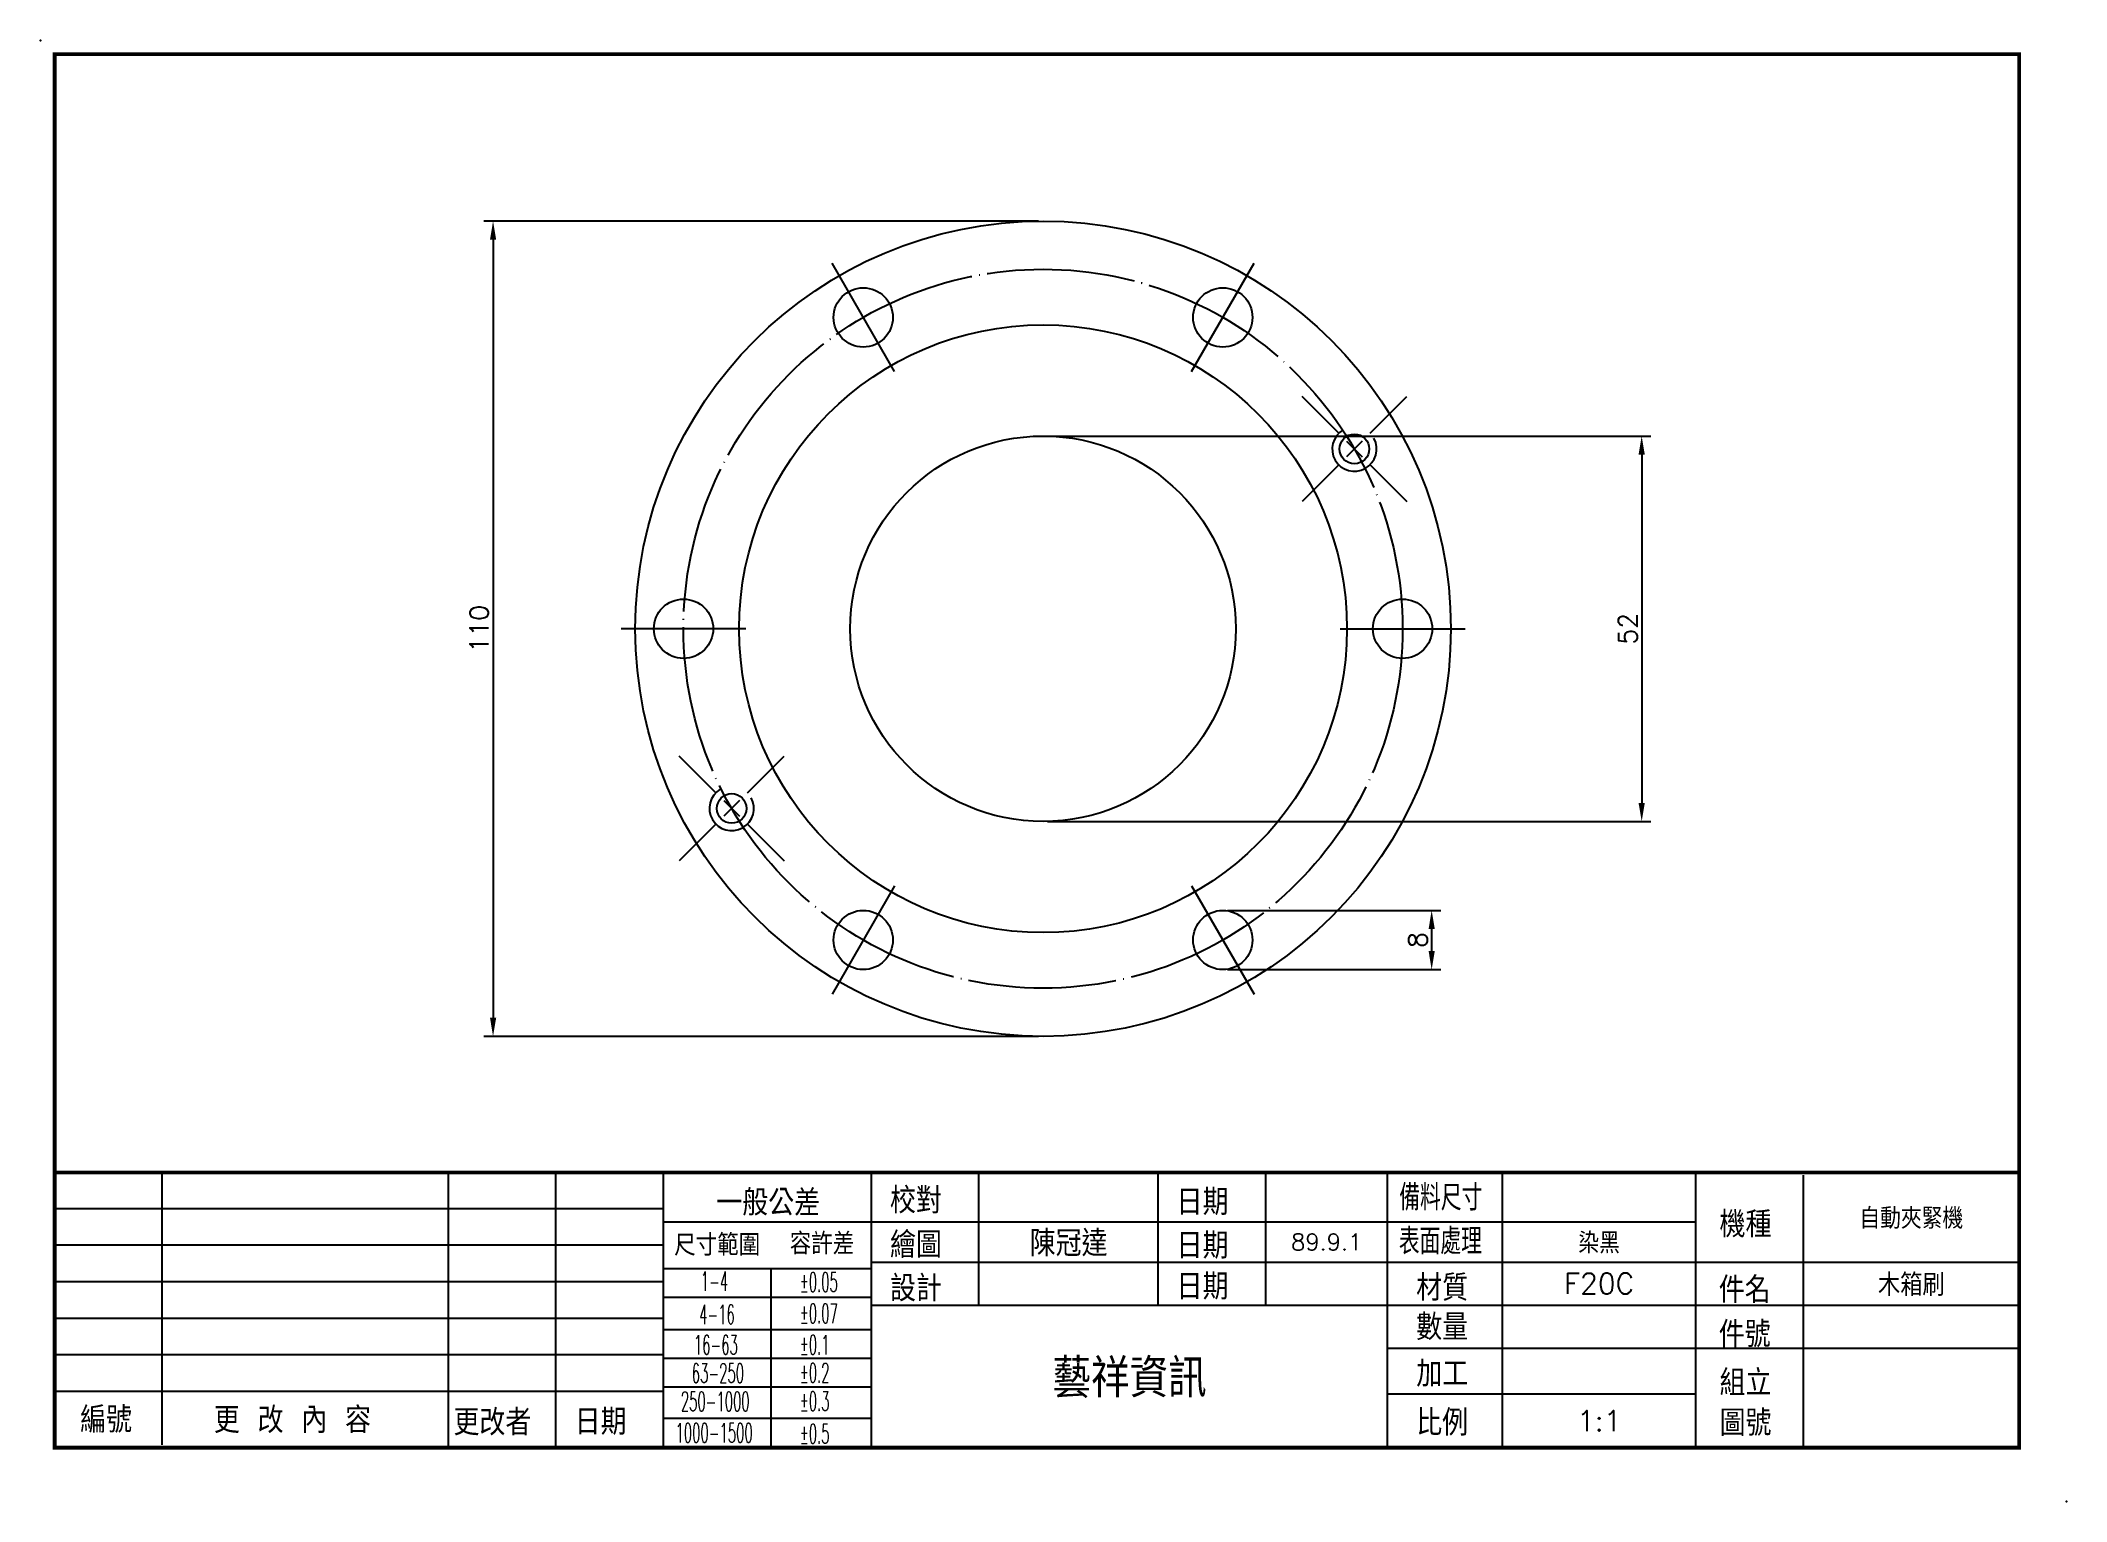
# Model space of a CAD drawing. Extents: x 26 to 299, y 608 to 805.
import ezdxf
from ezdxf.enums import TextEntityAlignment as Align

# ---------------------------------------------------------------- set-up
doc = ezdxf.new("R2010")
doc.units = 0
doc.header["$MEASUREMENT"] = 0
doc.linetypes.add('CENTER', pattern=[22, 20, -1, 0, -1])
doc.layers.get('0').update_dxf_attribs({"linetype": 'CONTINUOUS'})
doc.layers.get('DEFPOINTS').update_dxf_attribs({"linetype": 'CONTINUOUS'})
for name, color, linetype in [('BORDER', 7, 'CONTINUOUS'), ('DIM', 2, 'CONTINUOUS'), ('SHEET', 7, 'CONTINUOUS')]:
    doc.layers.add(name, color=color, linetype=linetype)
doc.styles.add('CHINA', font='romans.shx', dxfattribs={"bigfont": 'chineset.shx'})
doc.styles.add('ROMANS', font='romans', dxfattribs={"width": 0.5})
doc.styles.get("Standard").update_dxf_attribs({"font": 'txt.shx', "bigfont": 'chineset.shx'})
doc.dimstyles.get("Standard").update_dxf_attribs({"dimtxt": 0.18, "dimasz": 0.18, "dimexe": 0.18, "dimexo": 0.0625, "dimgap": 0.09, "dimtad": 0, "dimtih": 1, "dimtoh": 1, "dimdec": 4, "dimzin": 0, "dimtxsty": 'STANDARD', "dimcen": 0.09, "dimazin": 3, "dimtfac": 1, "dimtdec": 4, "dimtofl": 0, "dimtmove": 0, "dimatfit": 3, "dimtolj": 1, "dimtzin": 0})

# ---------------------------------------------------------------- blocks, each defined once
blk = doc.blocks.new('A4')
for p in [(-134.41, 77.3), (138.88, -119.82)]:
    blk.add_point(p)
at = {"layer": 'SHEET'}
for p, q in [((-117.99, -112.19), (-117.99, -75.44)), ((-79.39, -112.56), (-79.39, -75.44)), ((-64.88, -112.56), (-64.88, -75.44)), ((-50.37, -112.56), (-50.37, -75.44)), ((-22.32, -112.56), (-22.32, -75.44)), ((-7.82, -93.33), (-7.82, -75.44)), ((16.36, -93.33), (16.36, -75.44)), ((30.87, -93.33), (30.87, -75.44)), ((47.31, -112.56), (47.31, -75.44)), ((62.79, -112.56), (62.79, -75.44)), ((88.9, -112.56), (88.9, -75.44)), ((103.41, -112.56), (103.41, -75.81)), ((-132.5, -80.27), (-50.37, -80.27)), ((-50.37, -82.1), (88.9, -82.1)), ((-132.5, -85.2), (-50.37, -85.2)), ((-132.5, -90.14), (-50.37, -90.14)), ((-50.37, -88.39), (-22.32, -88.39)), ((-35.86, -112.56), (-35.86, -88.39)), ((-22.32, -87.52), (132.5, -87.52)), ((-50.37, -92.25), (-22.32, -92.25)), ((-132.5, -95.07), (-50.37, -95.07)), ((-22.32, -93.33), (132.5, -93.33)), ((-50.37, -96.61), (-22.32, -96.61)), ((-132.5, -100), (-50.37, -100)), ((-50.37, -100.48), (-22.32, -100.48)), ((47.31, -99.13), (132.5, -99.13)), ((-132.5, -104.93), (-50.37, -104.93)), ((-50.37, -104.34), (-22.32, -104.34)), ((47.31, -105.31), (88.9, -105.31)), ((-50.37, -108.59), (-22.32, -108.59))]:
    blk.add_line(p, q, dxfattribs=at)
at = {"layer": 'SHEET', "const_width": 0.5}
blk.add_lwpolyline([(-132.5, -112.56), (-132.5, 75.44), (132.5, 75.44), (132.5, -112.56)], close=True, dxfattribs=at)
blk.add_lwpolyline([(-132.5, -75.44), (132.5, -75.44)], dxfattribs=at)
at = {"layer": 'SHEET', "color": 2, "style": 'CHINA'}
blk.add_text('一般公差', height=3.5, dxfattribs=at).set_placement((-36.25, -79.33), align=Align.MIDDLE)
for s, height, p in [('校對', 3.5, (-19.82, -80.96)), ('日期', 3.5, (18.84, -81.18)), ('機種', 3.5, (92.08, -84.19)), ('尺寸範圍', 2.901, (-48.93, -86.66)), ('容許差', 2.901, (-33.34, -86.48)), ('繪圖', 3.5, (-19.82, -86.95)), ('日期', 3.5, (18.84, -87.06)), ('設計', 3.5, (-19.82, -92.82)), ('日期', 3.5, (18.84, -92.58)), ('材質', 3.5, (51.17, -92.74)), ('件名', 3.5, (91.98, -93.02)), ('數量', 3.5, (51.17, -98.05)), ('件號', 3.5, (91.98, -99.02)), ('加工', 3.5, (51.17, -104.35)), ('組立', 3.5, (92.08, -105.55)), ('編號', 3.5, (-129.06, -110.55)), ('更 改 內 容', 3.5, (-111.03, -110.59)), ('更改者', 3.5, (-78.7, -110.9)), ('日期', 3.5, (-62.36, -110.83)), ('比例', 3.5, (51.17, -110.93)), ('圖號', 3.5, (92.08, -110.97))]:
    blk.add_text(s, height=height, dxfattribs=at).set_placement(p)
at = {"layer": 'SHEET', "color": 2}
for s, height, style, width, p in [('備料尺寸', 3.5, 'CHINA', 0.8, (48.88, -80.56)), ('表面處理', 3.5, 'CHINA', 0.8, (48.82, -86.47)), ('1-4', 2.611, 'ROMANS', 0.5, (-45.35, -91.42)), ('%%p0.05', 2.611, 'ROMANS', 0.5, (-32, -91.52)), ('4-16', 2.611, 'ROMANS', 0.5, (-45.57, -95.88)), ('%%p0.07', 2.611, 'ROMANS', 0.5, (-32, -95.75)), ('16-63', 2.611, 'ROMANS', 0.5, (-46.27, -99.99)), ('%%p0.1', 2.611, 'ROMANS', 0.5, (-32, -99.98)), ('63-250', 2.611, 'ROMANS', 0.5, (-46.56, -103.81)), ('%%p0.2', 2.611, 'ROMANS', 0.5, (-32, -103.78)), ('250-1000', 2.611, 'ROMANS', 0.5, (-48.04, -107.62)), ('%%p0.3', 2.611, 'ROMANS', 0.5, (-32, -107.59)), ('1000-1500', 2.611, 'ROMANS', 0.5, (-48.75, -111.87)), ('%%p0.5', 2.611, 'ROMANS', 0.5, (-32, -111.98))]:
    blk.add_text(s, height=height, dxfattribs=dict(at, style=style, width=width)).set_placement(p)
blk = doc.blocks.new('A4TZT')
at = {"layer": 'DIM', "color": 2, "linetype": 'CONTINUOUS', "style": 'CHINA'}
for tag, height, p in [('ITEM', 2.8, (117.95, -81.48)), ('DRAWER', 3.5, (4.27, -84.81)), ('DATE1', 2.24, (39.09, -84.81)), ('SURFACE', 2.8, (75.84, -84.81)), ('DESIGNER', 3.5, (4.26, -90.48)), ('DATE2', 2.24, (39.09, -90.43)), ('MATERIAL', 2.8, (75.84, -90.43)), ('PARTNAME', 3, (117.95, -90.43)), ('QTY', 2.8, (75.84, -96.23)), ('PNUM', 2.8, (117.95, -96.23)), ('COMPANY', 5.2, (12.49, -102.95)), ('COMNO', 2.8, (117.95, -105.85)), ('SCALE', 2.8, (75.84, -108.94))]:
    blk.add_attdef(tag, text='', height=height, dxfattribs=at).set_placement(p, align=Align.MIDDLE)
blk = doc.blocks.new('*D3')
at = {"color": 0, "linetype": 'BYBLOCK'}
for p, q in [((160.12, 780.27), (85.31, 780.27)), ((86.56, 777.77), (86.56, 672.77)), ((160.12, 670.27), (85.31, 670.27))]:
    blk.add_line(p, q, dxfattribs=at)
for points in [[(86.15, 777.77), (86.98, 777.77), (86.56, 780.27)], [(86.15, 672.77), (86.98, 672.77), (86.56, 670.27)]]:
    blk.add_solid(points, dxfattribs=at)
at = {"layer": 'DEFPOINTS', "color": 0, "linetype": 'BYBLOCK'}
for p in [(160.75, 780.27), (86.56, 670.27), (160.75, 670.27)]:
    blk.add_point(p, dxfattribs=at)
at = {"color": 0, "linetype": 'BYBLOCK', "insert": (84.69, 725.27), "char_height": 2.5, "attachment_point": 5, "rotation": 90}
blk.add_mtext('\\A1;110', dxfattribs=at)
blk = doc.blocks.new('*D4')
at = {"color": 0, "linetype": 'BYBLOCK'}
for p, q in [((161.37, 751.27), (242.75, 751.27)), ((241.5, 748.77), (241.5, 701.77)), ((161.37, 699.27), (242.75, 699.27))]:
    blk.add_line(p, q, dxfattribs=at)
for points in [[(241.08, 748.77), (241.92, 748.77), (241.5, 751.27)], [(241.08, 701.77), (241.92, 701.77), (241.5, 699.27)]]:
    blk.add_solid(points, dxfattribs=at)
at = {"layer": 'DEFPOINTS', "color": 0, "linetype": 'BYBLOCK'}
for p in [(160.75, 751.27), (160.75, 699.27), (241.5, 699.27)]:
    blk.add_point(p, dxfattribs=at)
at = {"color": 0, "linetype": 'BYBLOCK', "insert": (239.63, 725.27), "char_height": 2.5, "attachment_point": 5, "rotation": 90}
blk.add_mtext('\\A1;52', dxfattribs=at)
blk = doc.blocks.new('*D5')
at = {"color": 0, "linetype": 'BYBLOCK'}
for p, q in [((185.62, 687.27), (214.42, 687.27)), ((213.17, 684.77), (213.17, 681.77)), ((185.62, 679.27), (214.42, 679.27))]:
    blk.add_line(p, q, dxfattribs=at)
for points in [[(212.76, 684.77), (213.59, 684.77), (213.17, 687.27)], [(212.76, 681.77), (213.59, 681.77), (213.17, 679.27)]]:
    blk.add_solid(points, dxfattribs=at)
at = {"layer": 'DEFPOINTS', "color": 0, "linetype": 'BYBLOCK'}
for p in [(185, 687.27), (185, 679.27), (213.17, 679.27)]:
    blk.add_point(p, dxfattribs=at)
at = {"color": 0, "linetype": 'BYBLOCK', "insert": (211.3, 683.27), "char_height": 2.5, "attachment_point": 5, "rotation": 90}
blk.add_mtext('\\A1;8', dxfattribs=at)

msp = doc.modelspace()

# ---------------------------------------------------------------- linework, layer by layer
at = {"color": 7, "linetype": 'CONTINUOUS'}
for p, q in [((140.71333, 759.9755), (132.28562, 774.57272)), ((200.63038, 751.6432), (195.68063, 756.59295)), ((204.87302, 751.6432), (209.82277, 756.59295)), ((203.81236, 750.58254), (201.69104, 748.46122)), ((201.69104, 750.58254), (203.81236, 748.46122)), ((200.63038, 747.40056), (195.68063, 742.45081)), ((204.87302, 747.40056), (209.82277, 742.45081)), ((200.82176, 725.27188), (217.67718, 725.27188)), ((116.62592, 703.1432), (111.67617, 708.09295)), ((120.86856, 703.1432), (125.81831, 708.09295)), ((119.8079, 702.08254), (117.68658, 699.96122)), ((117.68658, 702.08254), (119.8079, 699.96122)), ((116.62592, 698.90056), (111.67617, 693.95081)), ((120.86856, 698.90056), (125.81831, 693.95081))]:
    msp.add_line(p, q, dxfattribs=at)
at = {"color": 1, "linetype": 'CENTER'}
for p, q in [((180.78561, 759.9755), (189.21332, 774.57272)), ((120.67718, 725.27188), (103.82176, 725.27188)), ((140.71333, 690.56826), (132.28562, 675.97104)), ((180.78561, 690.56826), (189.21332, 675.97104))]:
    msp.add_line(p, q, dxfattribs=at)
at = {"color": 7, "linetype": 'CONTINUOUS'}
for centre, radius in [((160.74947, 725.27188), 55), ((136.49947, 767.27411), 4), ((184.99947, 767.27411), 4), ((160.74947, 725.27188), 41), ((160.74947, 725.27188), 26), ((202.7517, 749.52188), 2), ((112.24947, 725.27188), 4), ((209.24947, 725.27188), 4), ((118.74724, 701.02188), 2), ((136.49947, 683.26965), 4), ((184.99947, 683.26965), 4)]:
    msp.add_circle(centre, radius, dxfattribs=at)
at = {"color": 1, "linetype": 'CENTER'}
msp.add_circle((160.74947, 725.27188), 48.5, dxfattribs=at)
at = {"color": 7, "linetype": 'CONTINUOUS'}
for centre in [(202.7517, 749.52188), (118.74724, 701.02188)]:
    msp.add_arc(centre, 3, 120.691196, 28.691594, dxfattribs=at)

# ---------------------------------------------------------------- block references
at = {"layer": 'BORDER'}
msp.add_blockref('A4', (159.92246, 727.33571), dxfattribs=at)
ref = msp.add_blockref('A4TZT', (159.92246, 727.33571), dxfattribs=at)
ref.add_attrib('DRAWER', '陳冠達', dxfattribs={"layer": 'DIM', "color": 2, "linetype": 'CONTINUOUS', "height": 3.5, "style": 'CHINA'}).set_placement((164.19567, 642.52366), align=Align.MIDDLE)
ref.add_attrib('COMPANY', '藝祥資訊', dxfattribs={"layer": 'DIM', "color": 2, "linetype": 'CONTINUOUS', "height": 5.2, "style": 'CHINA'}).set_placement((172.41647, 624.38954), align=Align.MIDDLE)
ref.add_attrib('DATE1', '89.9.1', dxfattribs={"layer": 'DIM', "color": 2, "linetype": 'CONTINUOUS', "height": 2.24, "style": 'CHINA'}).set_placement((199.01319, 642.52366), align=Align.MIDDLE)
ref.add_attrib('SURFACE', '染黑', dxfattribs={"layer": 'DIM', "color": 2, "linetype": 'CONTINUOUS', "height": 2.8, "style": 'CHINA'}).set_placement((235.76501, 642.52366), align=Align.MIDDLE)
ref.add_attrib('MATERIAL', 'F20C', dxfattribs={"layer": 'DIM', "color": 2, "linetype": 'CONTINUOUS', "height": 2.8, "style": 'CHINA'}).set_placement((235.76501, 636.90967), align=Align.MIDDLE)
ref.add_attrib('SCALE', '1:1', dxfattribs={"layer": 'DIM', "color": 2, "linetype": 'CONTINUOUS', "height": 2.8, "style": 'CHINA'}).set_placement((235.76501, 618.3977), align=Align.MIDDLE)
ref.add_attrib('PARTNAME', '木箱刷', dxfattribs={"layer": 'DIM', "color": 2, "linetype": 'CONTINUOUS', "height": 3, "style": 'CHINA'}).set_placement((277.87567, 636.90967), align=Align.MIDDLE)
ref.add_attrib('ITEM', '自動夾緊機', dxfattribs={"layer": 'DIM', "color": 2, "linetype": 'CONTINUOUS', "height": 2.8, "style": 'CHINA'}).set_placement((277.87567, 645.85583), align=Align.MIDDLE)

# ---------------------------------------------------------------- dimensions: what is measured, and where the dimension line sits
at = {"layer": 'DIM'}
for base, p1, p2, picture, middle in [((86.56252, 670.27188), (160.74947, 780.27188), (160.74947, 670.27188), '*D3', (84.68752, 725.27188)), ((241.5001, 699.27188), (160.74947, 751.27188), (160.74947, 699.27188), '*D4', (239.6251, 725.27188)), ((213.17451, 679.26965), (184.99947, 687.26965), (184.99947, 679.26965), '*D5', (211.29951, 683.26965))]:
    dim = msp.add_linear_dim(base=base, p1=p1, p2=p2, angle=90, dimstyle='STANDARD', override={"dimtxt": 2.5, "dimasz": 2.5, "dimexe": 1.25, "dimexo": 0.625, "dimgap": 0.625, "dimtad": 1, "dimtih": 0, "dimtoh": 0, "dimzin": 8, "dimcen": 2.5, "dimtdec": 8, "dimtofl": 1}, dxfattribs=at)
    dim.commit()
    dim.dimension.update_dxf_attribs({"geometry": picture, "text_midpoint": middle})

doc.saveas('drawing.dxf')
